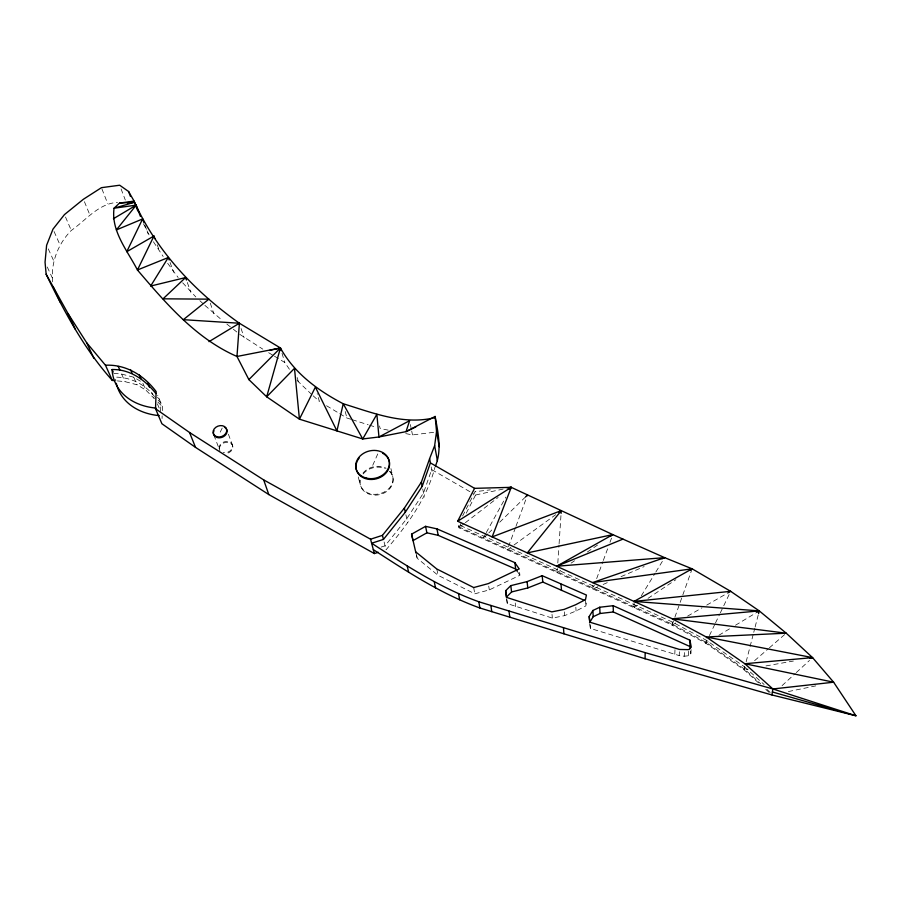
<?xml version="1.0" encoding="UTF-8"?>
<svg xmlns="http://www.w3.org/2000/svg" width="901" height="901" viewBox="0 0 901 901"><rect width="100%" height="100%" fill="white"/><g stroke="black" fill="none" stroke-linecap="round" stroke-linejoin="round"><path stroke-width="0.68" stroke-dasharray="4.5 3.38" d="M160.603 411.442L160.885 402.927L155.411 397.476M162.067 418.481L162.146 415.857M162.315 410.608L162.439 406.666L157.72 395.359M758.518 682.857L744.08 669.826L705.787 643.179L672.067 625.069L672.281 619.798M674.793 654.239L675.063 648.112M691.123 649.666L690.898 653.349L688.387 655.77L684.231 656.232L679.208 655.59L679.512 649.463M684.231 656.232L684.433 652.561M688.387 655.77L688.758 649.644M560.647 570.265L557.178 572.642L557.449 568.508M557.809 562.99L559.003 545.082M559.093 543.697L561.098 513.379M708.163 641.737L705.787 643.179L706.193 637.964M52.652 281.833C50.659 262.844 57.957 243.957 71.292 230.442C85.809 220.385 98.671 203.389 117.468 202.398M675.66 622.996L672.067 625.069L458.8 527.749L458.226 524.506L672.191 621.949L706.024 640.093L744.463 666.785L744.08 669.826L748.19 669.094M506.61 598.602L507.297 603.602L552.358 618.109L564.623 615.631L576.066 610.991L585.819 605.9L586.742 601.361M744.778 667.145L744.08 669.826L746.197 667.99M746.152 661.784L753.405 633.662M753.754 632.322L754.779 628.301M755.128 626.961L758.586 613.57M384.096 541.974L386.056 549.768C407.072 525.26 426.781 498.985 434.946 467.27M672.067 625.069L674.398 618.525M674.872 617.219L691.664 570.119M515.485 527.637L507.297 549.88L512.917 545.792M515.969 526.33L527.535 494.919M598.005 586.697L592.881 588.939L594.311 585.053M596.676 578.588L602.848 561.774M603.321 560.478L608.074 547.538M609.966 542.368L612.815 534.608M372.744 465.299L378.161 453M705.787 643.179L707.003 640.645M709.425 635.588L714.887 624.202M715.495 622.94L719.741 614.088M720.35 612.826L730.666 591.326M220.227 432.12L222.378 427.705M462.607 515.991L475.097 491.676L490.392 489.84M461.289 522.895L458.8 527.749L464.263 523.549M466.267 513.187L475.604 494.987L475.097 491.676M485.583 533.842L482.88 538.742L487.835 533.876M486.258 532.626L505.844 497.127M634.045 602.409L634.056 607.725L635.509 605.337M641.332 595.798L655.173 573.137M655.894 571.944L663.902 558.834M488.838 532.896L491.811 529.979M499.751 522.186L525.553 496.868M782.079 685.627L795.29 673.486M796.304 672.551L809.515 660.422M754.621 660.658L768.316 648.754M769.364 647.842L786.224 633.189M465.355 522.704L498.14 497.442M514.043 544.981L555.658 514.708M571.088 563.136L574.556 560.76M587.317 552.043L597.746 544.902M634.056 607.725L638.696 604.605M647.988 598.377L675.863 579.703M718.863 635.284L730.745 628.11M735.498 625.238L756.896 612.331M687.621 616.115L701.969 607.848M706.744 605.1L728.278 592.7M416.555 555.568L417.197 558.293L438.1 575.322L474.782 593.827L489.311 589.896L519.922 575.266L519.167 568.903M603.129 584.467L608.254 582.226M621.071 576.64L644.136 566.583M381.146 547.076L385.065 545.815L406.768 518.706L423.526 492.948L431.68 469.59L473.239 493.613M475.604 494.987L504.402 488.804M788.375 691.551L815.799 685.886M765.996 665.918L793.387 661.041M405.754 433.595L412.489 434.924L435.206 432.142M113.796 373.329L121.624 374.073L133.787 377.226L142.549 382.497L145.771 390.043L154.262 398.512L151.616 392.239M117.378 380.909L124.946 381.63L137.053 384.783L145.771 390.043M388.218 430.137L380.132 428.538L379.535 425.948M589.682 623.864L590.38 628.447L679.208 655.59M339.711 413.683L346.896 418.008L350.883 419.269M352.212 419.697L368.171 424.754M369.5 425.171L376.145 427.277M458.62 526.747L672.112 624.089L705.866 642.21L744.203 668.88L760.714 683.78M326.545 405.743L338.517 412.962M239.812 334.372L262.81 349.149M268.656 352.696L273.33 355.523M274.49 356.233L284.75 362.461L290.167 370.345M204.876 305.36L222.558 320.643M226.872 324.078L232.267 328.369M233.336 329.225L238.731 333.516M744.463 666.785L764.127 684.512M766.909 689.366L772.067 694.029M765.737 689.378L769.859 693.094M297.127 380.481L312.118 394.875M313.154 395.798L319.359 401.407L317.186 393.602M182.678 282.801L195.821 296.947M199.853 300.686L203.874 304.425M157.484 397.341L159.308 399.154M154.499 396.575C145.185 384.333 130.825 377.26 115.486 377.125A62.665 47.471 -19.9 0 0 115.869 380.864M157.9 402.139L162.439 406.666M167.654 263.25L178.161 277.531M517.084 571.099L519.922 575.266M143.507 223.797L149.645 236.085M153.407 241.761L163.171 256.481M47.269 267.011L52.269 277.835M48.271 248.879L53.767 260.963M54.071 231.523L60.007 244.881M121.624 374.073L124.946 381.63M133.787 377.226L137.053 384.783M65.514 217.028L71.292 230.442M157.427 403.907L159.545 408.93M84.424 201.7L89.976 215.204M101.914 188.906L107.748 203.694M121.083 188.928L125.318 200.045M213.864 435.025L219.878 450.77M144.903 225.149L148.136 233.821M157.146 244.667L159.421 250.838M228.415 434.203L232.402 445.015M170.064 262.439L173.645 272.271M187.307 282.475L190.798 292.262M210.271 303.141L213.92 313.785M241.108 328.538L244.126 337.796M282.013 353.248L284.75 362.461M297.15 377.496L298.681 382.722M358.238 476.933L360.209 484.524M345.229 411.532L346.896 418.008M390.921 468.588L392.971 477.586M405.9 514.798L407.669 522.738M416.059 553.191L417.197 558.293M436.805 569.004L438.1 575.322M410.405 424.574L411.442 429.754M411.712 431.05L412.489 434.924M422.727 488.984L424.36 497.037M690.448 651.018L690.898 653.349M431.174 466.909L432.469 473.735M473.712 587.553L474.782 593.827M488.725 586.123L489.311 589.896M515.226 602.972L515.71 606.711M506.835 599.638L507.297 603.602M552.02 614.381L552.358 618.109M556.919 569.455L557.178 572.642M564.341 611.892L564.623 615.631M575.829 607.24L576.066 610.991M585.492 599.615L585.819 605.9M590.189 624.731L590.38 628.447M592.745 585.763L592.881 588.939M390.088 471.369A16.759 13.83 -13.8 0 1 380.481 493.534A16.759 13.83 -13.8 0 1 359.893 480.075M362.979 473.126A16.759 13.83 -13.8 0 1 386.067 468.238M219.123 448.585A6.904 5.474 -20 0 1 226.207 441.445A6.904 5.474 -20 0 1 232.413 447.538A6.904 5.474 -20 0 1 223.178 452.561M219.439 449.408A6.904 5.474 -20 0 1 225.34 442.447A6.904 5.474 -20 0 1 232.841 446.389A6.904 5.474 -20 0 1 226.962 453.361M389.412 471.291A16.747 13.819 -13.8 0 1 379.974 494.536A16.747 13.819 -13.8 0 1 360.67 478.465M363.193 473.937A16.747 13.819 -13.8 0 1 385.054 468.486"/><path stroke-width="1.35" d="M430.408 462.9L474.59 488.342L511.25 487.34L612.815 534.608L664.634 557.64L692.126 568.813L730.666 591.326L759.273 610.901L786.224 633.189L812.556 657.617L833.616 682.203L855.95 715.777L771.92 694.953L645.093 658.744L645.161 652.651L478.836 601.767C440.251 587.914 405.822 565.4 371.629 543.235L383.454 539.406L405.315 512.196L422.197 486.337L430.408 462.9L429.608 458.665L434.642 445.646L436.546 431.478L435.138 416.442L406.047 431.635L378.961 436.974L362.731 438.967L299.425 419.168L266.685 396.8L248.867 379.603L236.974 356.469L239.396 323.245C195.416 291.992 156.977 251.773 134.531 202.241L119.54 203.063L114.055 208.21C110.868 231.185 127.525 250.715 137.436 269.996C166.009 303.355 195.866 338.551 236.974 356.469L280.436 347.977C294.379 373.284 318.109 390.606 343.236 403.761C372.924 412.849 403.941 425.497 435.329 417.523M378.262 552.302L374.365 553.563L268.813 494.57L195.528 447.392L161.898 423.74L155.524 408.716L156.132 391.541C143.946 375.379 126.151 364.263 105.462 365.22L86.778 342.909L68.194 313.841L46.154 274.253L45.05 262.202L46.615 245.252L53.001 229.102L64.467 214.584L83.41 199.245L101.43 187.678L119.675 185.223L128.595 191.508L134.103 201.114L137.785 210.935M690.008 648.686L689.929 640.183L613.187 605.697L599.751 607.24L592.903 610.484L589.198 616.509L589.389 620.237M561.098 513.379L561.278 510.619L492.137 536.917L511.25 487.34L507.083 487.835M435.442 465.986C442.098 450.173 438.044 432.649 435.138 416.442M771.92 694.953L772.889 688.972L744.845 663.733L706.271 636.984L672.315 618.818L457.663 521.24L474.59 488.342M758.586 613.57L759.273 610.901L634.045 601.418L692.126 568.813L592.599 582.575L664.634 557.64L556.66 566.245L612.815 534.608L527.299 552.899L561.278 510.619L559.037 512.252M186.439 280.031L185.561 277.576L163.058 298.817L208.897 299.155L183.353 319.675L239.396 323.245L280.436 347.977L266.685 396.8L294.492 368.34L299.425 419.168L315.384 387.092L336.918 430.892L343.236 403.761L362.731 438.967L376.866 414.302L378.961 436.974L409.617 420.688L406.047 431.635L415.811 426.928M155.524 408.716L189.525 432.48L263.666 479.884L370.559 539.203L382.429 535.363L404.391 508.074L421.353 482.159L429.608 458.665M143.98 222.671L142.595 218.954L126.759 251.706L153.958 236.017L154.871 238.495M153.958 236.017L137.436 269.996L168.273 257.528L169.174 259.984M589.513 622.715L593.185 616.723L599.998 613.502L613.333 611.97L689.558 646.355M168.273 257.528L150.647 286.056L185.561 277.576M248.867 379.603L280.436 347.977L281.225 350.613M584.22 600.269L542.796 582.046L527.795 587.936L511.599 591.946L506.531 596.991L505.664 590.718L510.777 585.65L527.074 581.607L542.188 575.683L586.416 595.054L585.492 599.615L575.66 604.74L564.15 609.403L551.795 611.892L506.441 597.363L505.664 590.718M525.553 496.868L527.535 494.919M509.065 489.018L511.25 487.34L508.513 487.925M610.495 536.196L612.815 534.608M689.806 570.367L692.126 568.813M457.663 521.24L511.25 487.34M208.976 341.659L239.396 323.245M756.896 612.331L759.273 610.901L672.315 618.818L786.224 633.189L706.271 636.984L812.556 657.617L809.819 658.113M113.425 218.718L136.197 205.146L140.376 216.319M728.278 592.7L730.666 591.326L634.045 601.418M517.084 571.099L515.654 569.027L438.213 535.352L426.905 532.818L413.007 540.6L411.577 534.158L425.565 526.342L436.94 528.876L514.865 562.629L519.167 568.903L488.342 583.6L473.712 587.553L436.805 569.004L415.778 551.919M662.066 558.755L664.634 557.64M142.595 218.954L116.375 229.924L136.197 205.146L114.055 208.21L134.531 202.241L127.908 203.13M556.66 566.245L622.951 539.113M269.669 350.376L280.436 347.977M119.54 203.063L134.103 201.114M645.161 652.651L772.889 688.972L833.616 682.203L744.845 663.733L812.556 657.617M113.233 372.057L112.096 369.523C130.116 369.162 145.084 379.918 155.896 393.546M46.154 274.253C64.298 311.791 84.289 349.239 112.321 380.425L114.844 380.661M772.405 691.979L855.95 715.777L772.889 688.972M373.318 549.621C407.297 571.707 441.513 594.153 479.873 607.984L645.093 658.744M53.193 286.901L60.412 302.432M68.194 313.841L75.324 329.259M86.778 342.909L93.794 358.215M105.462 365.22L112.321 380.425M118.245 366.414L119.934 370.255M130.487 369.568L132.143 373.408M139.295 374.85L140.928 378.679M147.877 383.353L149.487 387.182M189.525 432.48L195.528 447.392M128.595 191.508L130.454 196.441M263.666 479.884L268.813 494.57M370.559 539.203L374.365 553.563M382.429 535.363L383.454 539.406M411.577 534.158L415.913 552.842M407.162 565.873L408.637 572.191M404.391 508.074L405.315 512.196M434.293 581.956L435.611 588.229M425.565 526.342L426.905 532.818M421.353 482.159L422.197 486.337M436.94 528.876L438.213 535.352M689.929 640.183L691.281 647.211L688.758 649.644L679.512 649.463L590.065 622.253L589.198 616.509M458.496 593.5L459.656 599.728M434.642 445.646L437.424 460.816M436.546 431.478L439.283 446.75M478.836 601.767L479.873 607.984M490.842 605.438L491.8 611.655M508.975 610.991L509.808 617.185M510.777 585.65L511.599 591.946M514.865 562.629L515.654 569.027M527.074 581.607L527.795 587.936M542.188 575.683L542.796 582.046M563.44 627.648L563.925 633.808M561.019 584.152L561.514 590.482M592.903 610.484L593.185 616.723M599.751 607.24L599.998 613.502M613.187 605.697L613.333 611.97M382.565 453.192A16.995 13.92 -13.8 0 1 387.216 471.46A16.995 13.92 -13.8 0 1 365.378 478.589A16.995 13.92 -13.8 0 1 357.055 461.526M357.641 460.355A16.995 13.92 -13.8 0 1 359.161 458.147M224.45 427.153A7.005 5.507 -19.8 0 1 225.96 434.485A7.005 5.507 -19.8 0 1 216.995 437.503A7.005 5.507 -19.8 0 1 213.942 430.701M159.207 415.62A62.665 47.471 -19.9 0 1 116.319 383.308M156.019 408.097A63.07 47.595 -19.8 0 1 112.096 369.523M217.231 436.816A7.005 5.507 -19.8 0 0 226.714 429.732A7.005 5.507 -19.8 0 0 215.789 427.311A7.005 5.507 -19.8 0 0 217.231 436.816M366.651 478.172A17.006 13.932 -13.8 0 0 389.176 460.929A17.006 13.932 -13.8 0 0 361.83 454.521A17.006 13.932 -13.8 0 0 366.651 478.172"/></g></svg>
